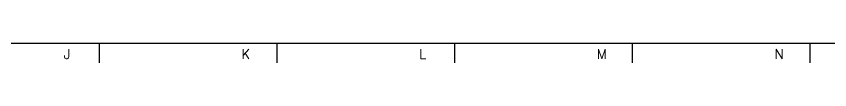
# Model space of a CAD drawing. Header units: millimetres. Extents: x 415966 to 487306, y -108951 to -17325.
# Drawn here: x 435272 to 444184, y -92703 to -92487 of the extents above; entities that cross this region are included whole.
import ezdxf

# ---------------------------------------------------------------- set-up
doc = ezdxf.new("R2010")
doc.units = ezdxf.units.MM
doc.header["$LTSCALE"] = 2
doc.layers.add('TAN-TIT', color=30, linetype='Continuous')
doc.styles.add('COM', font='COMPLEX', dxfattribs={"height": 5})

# ---------------------------------------------------------------- blocks, each defined once
blk = doc.blocks.new('BORDER')
at = {"layer": 'TAN-TIT'}
for p, q in [((497.7, 352), (23282.3, 352)), ((13476.3, 352), (13476.3, 207.8)), ((14774.1, 352), (14774.1, 207.8)), ((16072, 352), (16072, 207.8)), ((17369.9, 352), (17369.9, 207.8)), ((18667.7, 352), (18667.7, 207.8))]:
    blk.add_line(p, q, dxfattribs=at)
at = {"layer": 'TAN-TIT', "style": 'COM'}
for s, p in [('J', (13216.7, 236.6)), ('K', (14514.6, 236.6)), ('L', (15812.4, 236.6)), ('M', (17110.3, 236.6)), ('N', (18408.2, 236.6))]:
    blk.add_text(s, height=72.1, dxfattribs=at).set_placement(p)

msp = doc.modelspace()

# ---------------------------------------------------------------- block references
at = {"xscale": 1.5, "yscale": 1.5, "zscale": 1.5}
msp.add_blockref('BORDER', (415965.9, -93015.1), dxfattribs=at)

doc.saveas('drawing.dxf')
